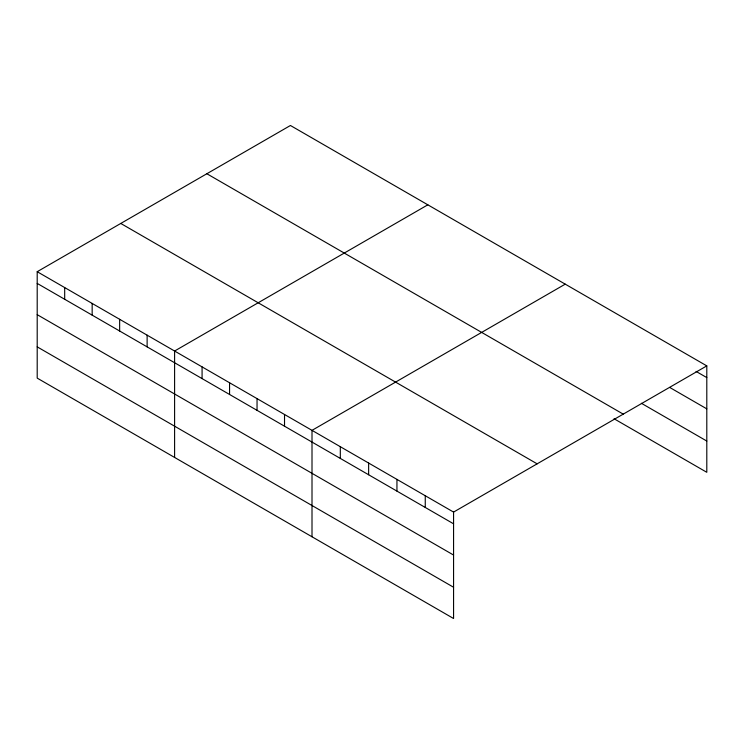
<?xml version="1.0" encoding="UTF-8"?>
<svg xmlns="http://www.w3.org/2000/svg" width="744" height="744" viewBox="0 0 744 744"><rect width="100%" height="100%" fill="white"/><g stroke="black" fill="none" stroke-linecap="round" stroke-linejoin="round"><path stroke-width="1.12" d="M453.57 555.052L453.57 512.086L37.2 271.7L37.2 378.119L453.57 618.506L453.57 555.052L37.2 314.666M37.2 271.7L290.43 125.494L706.8 365.881L706.8 472.301L614.051 418.751M427.828 204.823L174.598 351.029L174.598 457.439M565.235 284.152L312.006 430.358L312.006 536.768M453.57 512.086L706.8 365.881M696.059 371.396L706.8 377.599M669.702 387.429L706.8 408.856M641.384 403.285L706.8 441.053M206.86 173.743L623.23 414.129M120.77 223.451L537.14 463.838M37.2 283.408L453.57 523.804M37.2 346.862L453.57 587.249M425.261 495.736L425.261 507.454M396.943 479.396L396.943 491.105M368.633 463.047L368.633 474.756M340.315 446.698L340.315 458.416M284.524 414.492L284.524 426.2M257.043 398.626L257.043 410.335M229.561 382.76L229.561 394.469M202.08 366.894L202.08 378.603M147.126 335.163L147.126 346.871M119.645 319.297L119.645 331.006M92.163 303.431L92.163 315.14M64.681 287.565L64.681 299.274"/></g></svg>
